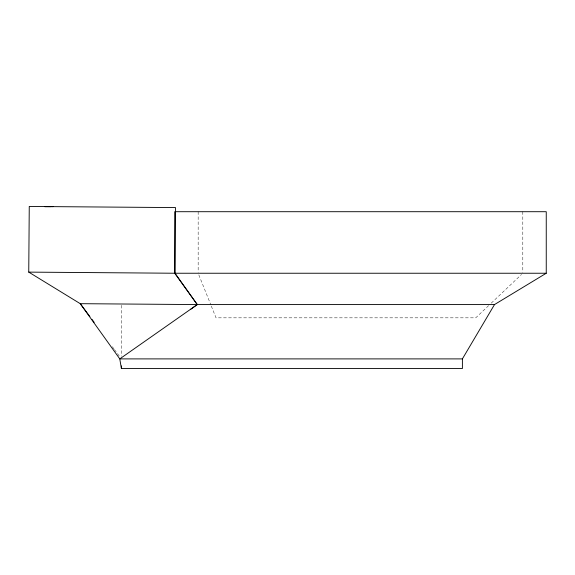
<?xml version="1.0" encoding="UTF-8"?>
<svg xmlns="http://www.w3.org/2000/svg" width="575" height="575" viewBox="0 0 575 575"><rect width="100%" height="100%" fill="white"/><g stroke="black" fill="none" stroke-linecap="round" stroke-linejoin="round"><path stroke-width="0.43" stroke-dasharray="2.88 2.16" d="M488.635 305.613L475.748 317.831L216.028 317.831L211.061 305.447M491.215 303.169L521.518 274.462M112.319 346.703L113.922 348.853M114.454 349.571L120.333 357.456M198.821 274.886L210.73 304.621M522.804 211.708L522.804 272.349M198.159 211.708L198.159 272.349M121.404 305.311L121.404 356.213"/><path stroke-width="0.86" d="M89.88 316.588L80.263 303.686L28.75 272.119L29.253 206.461L175.512 207.582L175.016 273.24L197.268 304.577L494.5 304.577L546.25 273.24L546.25 211.708L174.714 211.708L174.714 273.24L197.268 304.577L190.706 309.278M462.393 358.893L119.78 358.893L197.268 304.577L80.263 303.686L119.78 358.893L121.404 368.539L462.393 368.539L462.393 358.893L494.5 304.577M53.051 206.641L44.764 206.641L50.737 206.641M174.714 273.24L546.25 273.24M28.75 272.119L175.016 273.24M92.014 319.456L94.149 322.323M121.404 365.908L121.404 368.539"/></g></svg>
